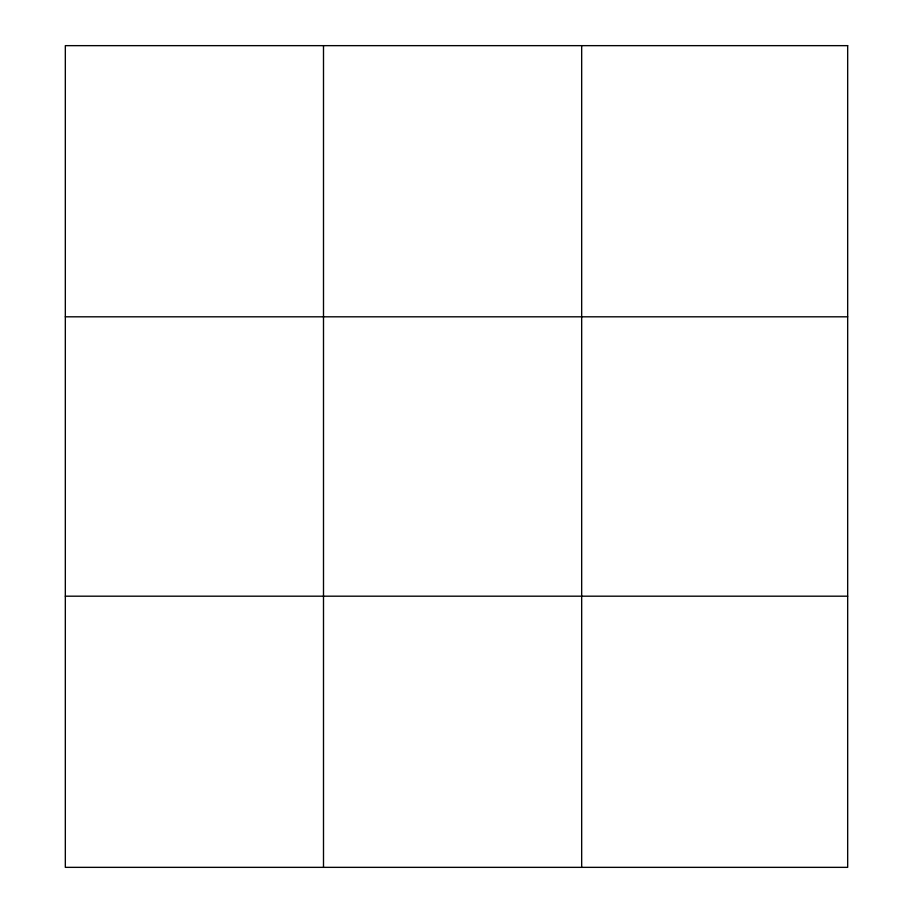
<?xml version="1.0" encoding="UTF-8"?>
<svg xmlns="http://www.w3.org/2000/svg" width="913" height="913" viewBox="0 0 913 913"><rect width="100%" height="100%" fill="white"/><g stroke="black" fill="none" stroke-linecap="round" stroke-linejoin="round"><path stroke-width="1.37" d="M323.499 867.35L323.499 45.65M581.672 867.35L581.672 45.65M65.325 316.811L847.675 316.811M65.325 596.189L847.675 596.189M847.675 45.65L847.675 867.35L65.325 867.35L65.325 45.65L847.675 45.65"/></g></svg>
